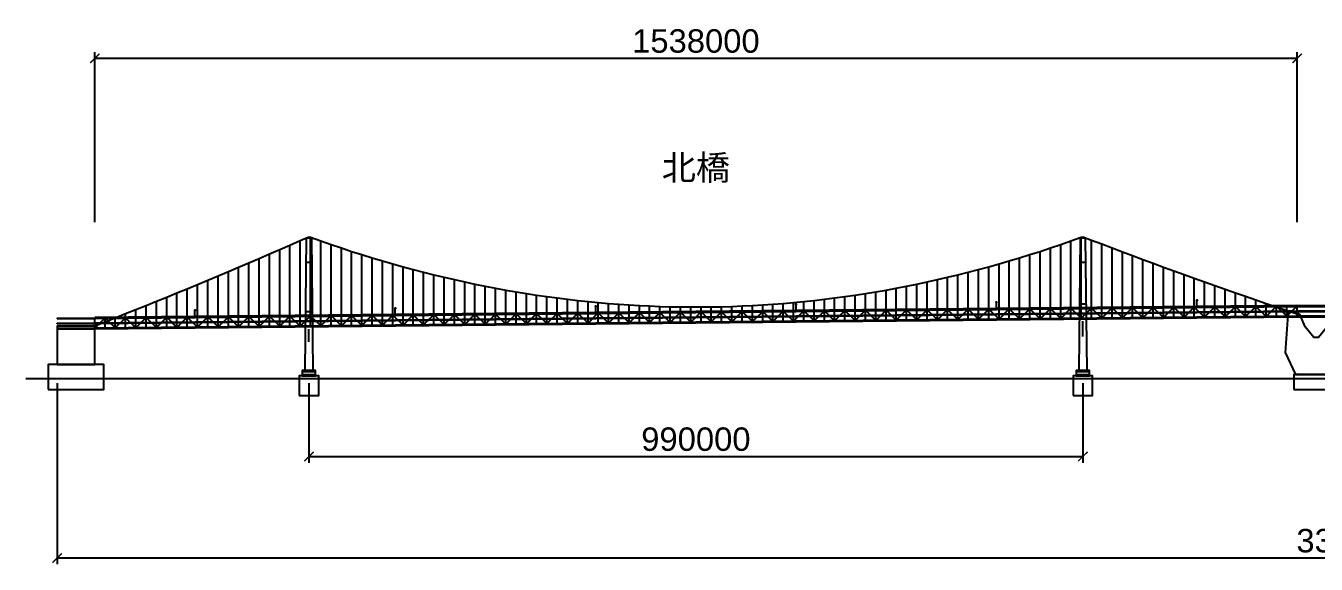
# Model space of a CAD drawing. Header units: millimetres. Extents: x -1650700 to 4843600, y -1001327 to 451686.
# Drawn here: x -1650700 to 0, y -238000 to 451686 of the extents above; entities that cross this region are included whole.
import ezdxf
from ezdxf.enums import TextEntityAlignment as Align

# ---------------------------------------------------------------- set-up
doc = ezdxf.new("R2010")
doc.units = ezdxf.units.MM
for name, color, linetype, lineweight in [('D-BGD-SEAS', 7, 'Continuous', 25), ('D-STR-BASE', 7, 'Continuous', 25), ('D-STR-CABL', 7, 'Continuous', 25), ('D-STR-DIM', 7, 'Continuous', 13), ('D-STR-HANG', 7, 'Continuous', 25), ('D-STR-RAIL', 7, 'Continuous', 25), ('D-STR-ROAD', 7, 'Continuous', 25), ('D-STR-TOWR', 7, 'Continuous', 25), ('D-STR-TRUS', 7, 'Continuous', 25), ('D-STR-TXT', 7, 'Continuous', 13)]:
    doc.layers.add(name, color=color, linetype=linetype, lineweight=lineweight)
doc.styles.add('OpenSansCondensed-Light', font='OpenSansCondensed-Light.ttf')
doc.styles.add('SETO_UNICODE', font='Arial Unicode.ttf')
doc.dimstyles.new('EZDXF', dxfattribs={"dimtxt": 0.25, "dimasz": 0.175, "dimexe": 0.375, "dimexo": 0.125, "dimgap": 0.1, "dimtad": 1, "dimlfac": 100, "dimzin": 12, "dimdsep": 46, "dimtxsty": 'OpenSansCondensed-Light', "dimblk": 'ARCHTICK', "dimcen": 2.5, "dimazin": 3, "dimtfac": 0.5, "dimtmove": 2, "dimatfit": 3})

# ---------------------------------------------------------------- blocks, each defined once
blk = doc.blocks.new('_ARCHTICK')
at = {"color": 0, "linetype": 'BYBLOCK', "const_width": 0.15}
blk.add_lwpolyline([(-0.5, -0.5), (0.5, 0.5)], dxfattribs=at)

msp = doc.modelspace()

# ---------------------------------------------------------------- linework, layer by layer
at = {"layer": 'D-BGD-SEAS', "color": 7}
msp.add_lwpolyline([(-1650700, 0), (1763100, 0)], dxfattribs=at)
at = {"layer": 'D-STR-BASE', "color": 7}
for points in [[(-26500, 5000), (26500, 5000), (39500, 33000), (36500, 75190), (35750, 86000), (29500, 86000), (20500, 81500), (14000, 66000), (3000, 52500), (-3000, 52500), (-14000, 66000), (-20500, 81500), (-29500, 86000), (-35750, 86000), (-36500, 75190), (-39500, 33000)], [(-1610640, 18000), (-1562360, 18000), (-1562360, 67000), (-1610640, 67000)], [(-1622000, -14000), (-1551000, -14000), (-1551000, 18000), (-1622000, 18000)], [(-1301000, -22000), (-1276000, -22000), (-1276000, 3500), (-1301000, 3500)], [(-1297080, 8700), (-1279920, 8700), (-1279920, 8790), (-1297080, 8790)], [(-1297080, 4500), (-1279920, 4500), (-1279920, 4590), (-1297080, 4590)], [(-1297000, 3500), (-1280000, 3500), (-1280000, 10050), (-1297000, 10050)], [(-311000, -22000), (-286000, -22000), (-286000, 3500), (-311000, 3500)], [(-307080, 8700), (-289920, 8700), (-289920, 8790), (-307080, 8790)], [(-307080, 4500), (-289920, 4500), (-289920, 4590), (-307080, 4590)], [(-307000, 3500), (-290000, 3500), (-290000, 10050), (-307000, 10050)], [(-28500, -14000), (28500, -14000), (28500, 5000), (-28500, 5000)]]:
    msp.add_lwpolyline(points, close=True, dxfattribs=at)
at = {"layer": 'D-STR-CABL', "color": 7}
for points in [[(-1339029.9, 159400.7), (-1325884.6, 165104)], [(-1325884.6, 165104), (-1312739.3, 170839.5)], [(-1312739.3, 170839.5), (-1299594, 176607.2)], [(-1299594, 176607.2), (-1288500, 181500)], [(-1288500, 181500), (-1286448.7, 180755.6)], [(-1286448.7, 180755.6), (-1273303.4, 176058.8)], [(-1273303.4, 176058.8), (-1260158.1, 171488.9)], [(-1260158.1, 171488.9), (-1247012.8, 167046)], [(-1247012.8, 167046), (-1233867.5, 162730)], [(-353132.5, 162730), (-339987.2, 167046)], [(-339987.2, 167046), (-326841.9, 171488.9)], [(-326841.9, 171488.9), (-313696.6, 176058.8)], [(-313696.6, 176058.8), (-300551.3, 180755.6)], [(-300551.3, 180755.6), (-298500, 181500)], [(-298500, 181500), (-287406, 177230)], [(-287406, 177230), (-274260.7, 172200.1)], [(-274260.7, 172200.1), (-261115.4, 167202.4)], [(-261115.4, 167202.4), (-247970.1, 162237)], [(-1365320.5, 148090.8), (-1352175.2, 153729.6)], [(-1352175.2, 153729.6), (-1339029.9, 159400.7)], [(-1233867.5, 162730), (-1220722.2, 158540.9)], [(-1220722.2, 158540.9), (-1207576.9, 154478.8)], [(-1207576.9, 154478.8), (-1194431.6, 150543.6)], [(-1194431.6, 150543.6), (-1181286.3, 146735.3)], [(-405713.7, 146735.3), (-392568.4, 150543.6)], [(-392568.4, 150543.6), (-379423.1, 154478.8)], [(-379423.1, 154478.8), (-366277.8, 158540.9)], [(-366277.8, 158540.9), (-353132.5, 162730)], [(-247970.1, 162237), (-234824.8, 157303.8)], [(-234824.8, 157303.8), (-221679.5, 152402.8)], [(-221679.5, 152402.8), (-208534.2, 147534.1)], [(-1404756.4, 131367.6), (-1391611.1, 136909.8)], [(-1391611.1, 136909.8), (-1378465.8, 142484.2)], [(-1378465.8, 142484.2), (-1365320.5, 148090.8)], [(-1181286.3, 146735.3), (-1168141, 143054)], [(-1168141, 143054), (-1154995.7, 139499.7)], [(-1154995.7, 139499.7), (-1141850.4, 136072.3)], [(-1141850.4, 136072.3), (-1128705.1, 132771.8)], [(-1128705.1, 132771.8), (-1115559.8, 129598.3)], [(-471440.2, 129598.3), (-458294.9, 132771.8)], [(-458294.9, 132771.8), (-445149.6, 136072.3)], [(-445149.6, 136072.3), (-432004.3, 139499.7)], [(-432004.3, 139499.7), (-418859, 143054)], [(-418859, 143054), (-405713.7, 146735.3)], [(-208534.2, 147534.1), (-195388.9, 142697.6)], [(-195388.9, 142697.6), (-182243.6, 137893.3)], [(-182243.6, 137893.3), (-169098.3, 133121.2)], [(-169098.3, 133121.2), (-155953, 128381.3)], [(-1444192.3, 114934.5), (-1431047, 120380)], [(-1431047, 120380), (-1417901.7, 125857.7)], [(-1417901.7, 125857.7), (-1404756.4, 131367.6)], [(-1115559.8, 129598.3), (-1102414.5, 126551.7)], [(-1102414.5, 126551.7), (-1089269.2, 123632)], [(-1089269.2, 123632), (-1076123.9, 120839.3)], [(-1076123.9, 120839.3), (-1062978.6, 118173.5)], [(-1062978.6, 118173.5), (-1049833.3, 115634.7)], [(-1049833.3, 115634.7), (-1036688, 113222.8)], [(-550312, 113222.8), (-537166.7, 115634.7)], [(-537166.7, 115634.7), (-524021.4, 118173.5)], [(-524021.4, 118173.5), (-510876.1, 120839.3)], [(-510876.1, 120839.3), (-497730.8, 123632)], [(-497730.8, 123632), (-484585.5, 126551.7)], [(-484585.5, 126551.7), (-471440.2, 129598.3)], [(-155953, 128381.3), (-142807.7, 123673.7)], [(-142807.7, 123673.7), (-129662.4, 118998.3)], [(-129662.4, 118998.3), (-116517.1, 114355.1)], [(-1483628.2, 98791.3), (-1470482.9, 104140.1)], [(-1470482.9, 104140.1), (-1457337.6, 109521.2)], [(-1457337.6, 109521.2), (-1444192.3, 114934.5)], [(-1036688, 113222.8), (-1023542.7, 110937.9)], [(-1023542.7, 110937.9), (-1010397.4, 108779.9)], [(-1010397.4, 108779.9), (-997252.1, 106748.8)], [(-997252.1, 106748.8), (-984106.8, 104844.7)], [(-984106.8, 104844.7), (-970961.5, 103067.5)], [(-970961.5, 103067.5), (-957816.2, 101417.3)], [(-957816.2, 101417.3), (-944670.9, 99894)], [(-944670.9, 99894), (-931525.6, 98497.6)], [(-655474.4, 98497.6), (-642329.1, 99894)], [(-642329.1, 99894), (-629183.8, 101417.3)], [(-629183.8, 101417.3), (-616038.5, 103067.5)], [(-616038.5, 103067.5), (-602893.2, 104844.7)], [(-602893.2, 104844.7), (-589747.9, 106748.8)], [(-589747.9, 106748.8), (-576602.6, 108779.9)], [(-576602.6, 108779.9), (-563457.3, 110937.9)], [(-563457.3, 110937.9), (-550312, 113222.8)], [(-116517.1, 114355.1), (-103371.8, 109744.1)], [(-103371.8, 109744.1), (-90226.5, 105165.4)], [(-90226.5, 105165.4), (-77081.2, 100618.9)], [(-77081.2, 100618.9), (-63935.9, 96104.6)], [(-1536209.4, 77718.2), (-1523064.1, 82938.1)], [(-1523064.1, 82938.1), (-1509918.8, 88190.3)], [(-1509918.8, 88190.3), (-1496773.5, 93474.7)], [(-1496773.5, 93474.7), (-1483628.2, 98791.3)], [(-931525.6, 98497.6), (-918380.3, 97228.2)], [(-918380.3, 97228.2), (-905235, 96085.8)], [(-905235, 96085.8), (-892089.7, 95070.2)], [(-892089.7, 95070.2), (-878944.4, 94181.6)], [(-878944.4, 94181.6), (-865799.1, 93420)], [(-865799.1, 93420), (-852653.8, 92785.3)], [(-852653.8, 92785.3), (-839508.5, 92277.5)], [(-839508.5, 92277.5), (-826363.2, 91896.7)], [(-826363.2, 91896.7), (-813217.9, 91642.8)], [(-813217.9, 91642.8), (-800072.6, 91515.9)], [(-800072.6, 91515.9), (-786927.4, 91515.9)], [(-786927.4, 91515.9), (-773782.1, 91642.8)], [(-773782.1, 91642.8), (-760636.8, 91896.7)], [(-760636.8, 91896.7), (-747491.5, 92277.5)], [(-747491.5, 92277.5), (-734346.2, 92785.3)], [(-734346.2, 92785.3), (-721200.9, 93420)], [(-721200.9, 93420), (-708055.6, 94181.6)], [(-708055.6, 94181.6), (-694910.3, 95070.2)], [(-694910.3, 95070.2), (-681765, 96085.8)], [(-681765, 96085.8), (-668619.7, 97228.2)], [(-668619.7, 97228.2), (-655474.4, 98497.6)], [(-63935.9, 96104.6), (-50790.6, 91622.5)], [(-50790.6, 91622.5), (-37645.3, 87172.6)], [(-37645.3, 87172.6), (-24500, 82755)], [(-1562500, 67375), (-1549354.7, 72530.5)], [(-1549354.7, 72530.5), (-1536209.4, 77718.2)]]:
    msp.add_lwpolyline(points, dxfattribs=at)
at = {"layer": 'D-STR-HANG', "color": 7}
for points in [[(-1325884.6, 79741.2), (-1325884.6, 165104)], [(-1312739.3, 79872.6), (-1312739.3, 170839.5)], [(-1299594, 80004.1), (-1299594, 176607.2)], [(-1286448.7, 80135.5), (-1286448.7, 180755.6)], [(-1273303.4, 80267), (-1273303.4, 176058.8)], [(-1260158.1, 80398.4), (-1260158.1, 171488.9)], [(-1247012.8, 80529.9), (-1247012.8, 167046)], [(-339987.2, 89600.1), (-339987.2, 167046)], [(-326841.9, 89731.6), (-326841.9, 171488.9)], [(-313696.6, 89863), (-313696.6, 176058.8)], [(-300551.3, 89994.5), (-300551.3, 180755.6)], [(-287406, 90125.9), (-287406, 177230)], [(-274260.7, 90257.4), (-274260.7, 172200.1)], [(-261115.4, 90388.8), (-261115.4, 167202.4)], [(-1352175.2, 79478.2), (-1352175.2, 153729.6)], [(-1339029.9, 79609.7), (-1339029.9, 159400.7)], [(-1233867.5, 80661.3), (-1233867.5, 162730)], [(-1220722.2, 80792.8), (-1220722.2, 158540.9)], [(-1207576.9, 80924.2), (-1207576.9, 154478.8)], [(-1194431.6, 81055.7), (-1194431.6, 150543.6)], [(-392568.4, 89074.3), (-392568.4, 150543.6)], [(-379423.1, 89205.8), (-379423.1, 154478.8)], [(-366277.8, 89337.2), (-366277.8, 158540.9)], [(-353132.5, 89468.7), (-353132.5, 162730)], [(-247970.1, 90520.3), (-247970.1, 162237)], [(-234824.8, 90651.8), (-234824.8, 157303.8)], [(-221679.5, 90783.2), (-221679.5, 152402.8)], [(-1391611.1, 79083.9), (-1391611.1, 136909.8)], [(-1378465.8, 79215.3), (-1378465.8, 142484.2)], [(-1365320.5, 79346.8), (-1365320.5, 148090.8)], [(-1181286.3, 81187.1), (-1181286.3, 146735.3)], [(-1168141, 81318.6), (-1168141, 143054)], [(-1154995.7, 81450), (-1154995.7, 139499.7)], [(-1141850.4, 81581.5), (-1141850.4, 136072.3)], [(-1128705.1, 81712.9), (-1128705.1, 132771.8)], [(-458294.9, 88417.1), (-458294.9, 132771.8)], [(-445149.6, 88548.5), (-445149.6, 136072.3)], [(-432004.3, 88680), (-432004.3, 139499.7)], [(-418859, 88811.4), (-418859, 143054)], [(-405713.7, 88942.9), (-405713.7, 146735.3)], [(-208534.2, 90914.7), (-208534.2, 147534.1)], [(-195388.9, 91046.1), (-195388.9, 142697.6)], [(-182243.6, 91177.6), (-182243.6, 137893.3)], [(-169098.3, 91309), (-169098.3, 133121.2)], [(-1431047, 78689.5), (-1431047, 120380)], [(-1417901.7, 78821), (-1417901.7, 125857.7)], [(-1404756.4, 78952.4), (-1404756.4, 131367.6)], [(-1115559.8, 81844.4), (-1115559.8, 129598.3)], [(-1102414.5, 81975.9), (-1102414.5, 126551.7)], [(-1089269.2, 82107.3), (-1089269.2, 123632)], [(-1076123.9, 82238.8), (-1076123.9, 120839.3)], [(-1062978.6, 82370.2), (-1062978.6, 118173.5)], [(-1049833.3, 82501.7), (-1049833.3, 115634.7)], [(-537166.7, 87628.3), (-537166.7, 115634.7)], [(-524021.4, 87759.8), (-524021.4, 118173.5)], [(-510876.1, 87891.2), (-510876.1, 120839.3)], [(-497730.8, 88022.7), (-497730.8, 123632)], [(-484585.5, 88154.1), (-484585.5, 126551.7)], [(-471440.2, 88285.6), (-471440.2, 129598.3)], [(-155953, 91440.5), (-155953, 128381.3)], [(-142807.7, 91571.9), (-142807.7, 123673.7)], [(-129662.4, 91703.4), (-129662.4, 118998.3)], [(-1470482.9, 78295.2), (-1470482.9, 104140.1)], [(-1457337.6, 78426.6), (-1457337.6, 109521.2)], [(-1444192.3, 78558.1), (-1444192.3, 114934.5)], [(-1036688, 82633.1), (-1036688, 113222.8)], [(-1023542.7, 82764.6), (-1023542.7, 110937.9)], [(-1010397.4, 82896), (-1010397.4, 108779.9)], [(-997252.1, 83027.5), (-997252.1, 106748.8)], [(-984106.8, 83158.9), (-984106.8, 104844.7)], [(-970961.5, 83290.4), (-970961.5, 103067.5)], [(-957816.2, 83421.8), (-957816.2, 101417.3)], [(-944670.9, 83553.3), (-944670.9, 99894)], [(-642329.1, 86576.7), (-642329.1, 99894)], [(-629183.8, 86708.2), (-629183.8, 101417.3)], [(-616038.5, 86839.6), (-616038.5, 103067.5)], [(-602893.2, 86971.1), (-602893.2, 104844.7)], [(-589747.9, 87102.5), (-589747.9, 106748.8)], [(-576602.6, 87234), (-576602.6, 108779.9)], [(-563457.3, 87365.4), (-563457.3, 110937.9)], [(-550312, 87496.9), (-550312, 113222.8)], [(-116517.1, 91834.8), (-116517.1, 114355.1)], [(-103371.8, 91966.3), (-103371.8, 109744.1)], [(-90226.5, 92097.7), (-90226.5, 105165.4)], [(-77081.2, 92229.2), (-77081.2, 100618.9)], [(-1523064.1, 77769.4), (-1523064.1, 82938.1)], [(-1509918.8, 77900.8), (-1509918.8, 88190.3)], [(-1496773.5, 78032.3), (-1496773.5, 93474.7)], [(-1483628.2, 78163.7), (-1483628.2, 98791.3)], [(-931525.6, 83684.7), (-931525.6, 98497.6)], [(-918380.3, 83816.2), (-918380.3, 97228.2)], [(-905235, 83947.6), (-905235, 96085.8)], [(-892089.7, 84079.1), (-892089.7, 95070.2)], [(-878944.4, 84210.6), (-878944.4, 94181.6)], [(-865799.1, 84342), (-865799.1, 93420)], [(-852653.8, 84473.5), (-852653.8, 92785.3)], [(-839508.5, 84604.9), (-839508.5, 92277.5)], [(-826363.2, 84736.4), (-826363.2, 91896.7)], [(-813217.9, 84867.8), (-813217.9, 91642.8)], [(-800072.6, 84999.3), (-800072.6, 91515.9)], [(-786927.4, 85130.7), (-786927.4, 91515.9)], [(-773782.1, 85262.2), (-773782.1, 91642.8)], [(-760636.8, 85393.6), (-760636.8, 91896.7)], [(-747491.5, 85525.1), (-747491.5, 92277.5)], [(-734346.2, 85656.5), (-734346.2, 92785.3)], [(-721200.9, 85788), (-721200.9, 93420)], [(-708055.6, 85919.4), (-708055.6, 94181.6)], [(-694910.3, 86050.9), (-694910.3, 95070.2)], [(-681765, 86182.4), (-681765, 96085.8)], [(-668619.7, 86313.8), (-668619.7, 97228.2)], [(-655474.4, 86445.3), (-655474.4, 98497.6)], [(-63935.9, 92360.6), (-63935.9, 96104.6)]]:
    msp.add_lwpolyline(points, dxfattribs=at)
at = {"layer": 'D-STR-RAIL', "color": 7}
for points in [[(-1562500, 71195), (-24500, 86575)], [(-1562500, 71195), (-24500, 86575)], [(-1562500, 70195), (-24500, 85575)], [(-1562500, 70195), (-24500, 85575)], [(-420057.1, 81619.4), (-420057.1, 82619.4)], [(-420057.1, 81619.4), (-420057.1, 82619.4)], [(-300992.9, 82810.1), (-300992.9, 83810.1)], [(-300992.9, 82810.1), (-300992.9, 83810.1)], [(-181928.6, 84000.7), (-181928.6, 85000.7)], [(-181928.6, 84000.7), (-181928.6, 85000.7)], [(-62864.3, 85191.4), (-62864.3, 86191.4)], [(-62864.3, 85191.4), (-62864.3, 86191.4)], [(-24500, 86575), (24500, 86575)], [(-24500, 86575), (24500, 86575)], [(-24500, 85575), (24500, 85575)], [(-24500, 85575), (24500, 85575)], [(-1610700, 70713), (-1562500, 71195)], [(-1610700, 70713), (-1562500, 71195)], [(-1610700, 69713), (-1610700, 70713)], [(-1610700, 69713), (-1610700, 70713)], [(-1610700, 69713), (-1562500, 70195)], [(-1610700, 69713), (-1562500, 70195)], [(-1491635.7, 70903.6), (-1491635.7, 71903.6)], [(-1491635.7, 70903.6), (-1491635.7, 71903.6)], [(-1372571.4, 72094.3), (-1372571.4, 73094.3)], [(-1372571.4, 72094.3), (-1372571.4, 73094.3)], [(-1253507.1, 73284.9), (-1253507.1, 74284.9)], [(-1253507.1, 73284.9), (-1253507.1, 74284.9)], [(-1134442.9, 74475.6), (-1134442.9, 75475.6)], [(-1134442.9, 74475.6), (-1134442.9, 75475.6)], [(-1015378.6, 75666.2), (-1015378.6, 76666.2)], [(-1015378.6, 75666.2), (-1015378.6, 76666.2)], [(-896314.3, 76856.9), (-896314.3, 77856.9)], [(-896314.3, 76856.9), (-896314.3, 77856.9)], [(-777250, 78047.5), (-777250, 79047.5)], [(-777250, 78047.5), (-777250, 79047.5)], [(-658185.7, 79238.1), (-658185.7, 80238.1)], [(-658185.7, 79238.1), (-658185.7, 80238.1)], [(-539121.4, 80428.8), (-539121.4, 81428.8)], [(-539121.4, 80428.8), (-539121.4, 81428.8)]]:
    msp.add_lwpolyline(points, dxfattribs=at)
for points in [[(-1562500, 63675), (-24500, 79055), (-24500, 79755), (-1562500, 64375)], [(-24500, 79055), (24500, 79055), (24500, 79755), (-24500, 79755)], [(-1610700, 63193), (-1562500, 63675), (-1562500, 64375), (-1610700, 63893)]]:
    msp.add_lwpolyline(points, close=True, dxfattribs=at)
at = {"layer": 'D-STR-ROAD', "color": 7}
for points in [[(-153316.7, 99973.3), (-152016.7, 99973.3), (-152016.7, 100273.3), (-153316.7, 100273.3)], [(-153316.7, 99973.3), (-152016.7, 99973.3), (-152016.7, 100273.3), (-153316.7, 100273.3)], [(-1562500, 76675), (-24500, 92055), (-24500, 92755), (-1562500, 77375)], [(-1434983.3, 87156.7), (-1433683.3, 87156.7), (-1433683.3, 87456.7), (-1434983.3, 87456.7)], [(-1434983.3, 87156.7), (-1433683.3, 87156.7), (-1433683.3, 87456.7), (-1434983.3, 87456.7)], [(-1178650, 89720), (-1177350, 89720), (-1177350, 90020), (-1178650, 90020)], [(-1178650, 89720), (-1177350, 89720), (-1177350, 90020), (-1178650, 90020)], [(-922316.7, 92283.3), (-921016.7, 92283.3), (-921016.7, 92583.3), (-922316.7, 92583.3)], [(-922316.7, 92283.3), (-921016.7, 92283.3), (-921016.7, 92583.3), (-922316.7, 92583.3)], [(-665983.3, 94846.7), (-664683.3, 94846.7), (-664683.3, 95146.7), (-665983.3, 95146.7)], [(-665983.3, 94846.7), (-664683.3, 94846.7), (-664683.3, 95146.7), (-665983.3, 95146.7)], [(-409650, 97410), (-408350, 97410), (-408350, 97710), (-409650, 97710)], [(-409650, 97410), (-408350, 97410), (-408350, 97710), (-409650, 97710)], [(-24500, 92055), (24500, 92055), (24500, 92755), (-24500, 92755)], [(-1610700, 76193), (-1562500, 76675), (-1562500, 77375), (-1610700, 76893)]]:
    msp.add_lwpolyline(points, close=True, dxfattribs=at)
for points in [[(-152666.7, 99673.3), (-152666.7, 100173.3)], [(-152666.7, 91473.3), (-152666.7, 99973.3)], [(-1562500, 78275), (-24500, 93655)], [(-1562500, 77975), (-24500, 93355)], [(-1434333.3, 86856.7), (-1434333.3, 87356.7)], [(-1434333.3, 78656.7), (-1434333.3, 87156.7)], [(-1178000, 89420), (-1178000, 89920)], [(-1178000, 81220), (-1178000, 89720)], [(-921666.7, 91983.3), (-921666.7, 92483.3)], [(-921666.7, 83783.3), (-921666.7, 92283.3)], [(-665333.3, 94546.7), (-665333.3, 95046.7)], [(-665333.3, 86346.7), (-665333.3, 94846.7)], [(-409000, 97110), (-409000, 97610)], [(-409000, 88910), (-409000, 97410)]]:
    msp.add_lwpolyline(points, dxfattribs=at)
at = {"layer": 'D-STR-TOWR', "color": 7}
for points in [[(-1293850, 10230), (-1283150, 10230), (-1284950, 179500), (-1292050, 179500)], [(-303850, 10230), (-293150, 10230), (-294950, 179500), (-302050, 179500)]]:
    msp.add_lwpolyline(points, close=True, dxfattribs=at)
for points in [[(-1292100, 149100), (-1284900, 149100)], [(-1292100, 149100), (-1284900, 149100)], [(-1292100, 149100), (-1292100, 149100)], [(-1292100, 148000), (-1292100, 149100)], [(-1292100, 148000), (-1292100, 149100)], [(-1284900, 149100), (-1284900, 149100)], [(-1284900, 148000), (-1284900, 149100)], [(-1284900, 148000), (-1284900, 149100)], [(-302100, 149100), (-294900, 149100)], [(-302100, 149100), (-294900, 149100)], [(-302100, 149100), (-302100, 149100)], [(-302100, 148000), (-302100, 149100)], [(-302100, 148000), (-302100, 149100)], [(-294900, 149100), (-294900, 149100)], [(-294900, 148000), (-294900, 149100)], [(-294900, 148000), (-294900, 149100)], [(-1292100, 85715), (-1284900, 85715)], [(-1292100, 85715), (-1284900, 85715)], [(-1292100, 85715), (-1292100, 85715)], [(-1292100, 84615), (-1292100, 85715)], [(-1292100, 84615), (-1292100, 85715)], [(-1284900, 85715), (-1284900, 85715)], [(-1284900, 84615), (-1284900, 85715)], [(-1284900, 84615), (-1284900, 85715)], [(-302100, 95615), (-294900, 95615)], [(-302100, 95615), (-294900, 95615)], [(-302100, 95615), (-302100, 95615)], [(-302100, 94515), (-302100, 95615)], [(-302100, 94515), (-302100, 95615)], [(-294900, 95615), (-294900, 95615)], [(-294900, 94515), (-294900, 95615)], [(-294900, 94515), (-294900, 95615)], [(-298500, 53510), (-298500, 73115)], [(-1288500, 46910), (-1288500, 63215)]]:
    msp.add_lwpolyline(points, dxfattribs=at)
at = {"layer": 'D-STR-TRUS', "color": 7}
for points in [[(-1562500, 77375), (-24500, 92755)], [(-1036688, 69633.1), (-1023542.7, 82764.6)], [(-1036688, 69633.1), (-1036688, 82633.1)], [(-1036688, 82633.1), (-1036688, 82633.1)], [(-1023542.7, 69764.6), (-1023542.7, 82764.6)], [(-1023542.7, 82764.6), (-1010397.4, 69896)], [(-1023542.7, 82764.6), (-1023542.7, 82764.6)], [(-1010397.4, 69896), (-997252.1, 83027.5)], [(-1010397.4, 69896), (-1010397.4, 82896)], [(-1010397.4, 82896), (-1010397.4, 82896)], [(-997252.1, 70027.5), (-997252.1, 83027.5)], [(-997252.1, 83027.5), (-984106.8, 70158.9)], [(-997252.1, 83027.5), (-997252.1, 83027.5)], [(-984106.8, 70158.9), (-970961.5, 83290.4)], [(-984106.8, 70158.9), (-984106.8, 83158.9)], [(-984106.8, 83158.9), (-984106.8, 83158.9)], [(-970961.5, 70290.4), (-970961.5, 83290.4)], [(-970961.5, 83290.4), (-957816.2, 70421.8)], [(-970961.5, 83290.4), (-970961.5, 83290.4)], [(-957816.2, 70421.8), (-944670.9, 83553.3)], [(-957816.2, 70421.8), (-957816.2, 83421.8)], [(-957816.2, 83421.8), (-957816.2, 83421.8)], [(-944670.9, 70553.3), (-944670.9, 83553.3)], [(-944670.9, 83553.3), (-931525.6, 70684.7)], [(-944670.9, 83553.3), (-944670.9, 83553.3)], [(-931525.6, 70684.7), (-918380.3, 83816.2)], [(-931525.6, 70684.7), (-931525.6, 83684.7)], [(-931525.6, 83684.7), (-931525.6, 83684.7)], [(-918380.3, 70816.2), (-918380.3, 83816.2)], [(-918380.3, 83816.2), (-905235, 70947.6)], [(-918380.3, 83816.2), (-918380.3, 83816.2)], [(-905235, 70947.6), (-892089.7, 84079.1)], [(-905235, 70947.6), (-905235, 83947.6)], [(-905235, 83947.6), (-905235, 83947.6)], [(-892089.7, 71079.1), (-892089.7, 84079.1)], [(-892089.7, 84079.1), (-878944.4, 71210.6)], [(-892089.7, 84079.1), (-892089.7, 84079.1)], [(-878944.4, 71210.6), (-865799.1, 84342)], [(-878944.4, 71210.6), (-878944.4, 84210.6)], [(-878944.4, 84210.6), (-878944.4, 84210.6)], [(-865799.1, 71342), (-865799.1, 84342)], [(-865799.1, 84342), (-852653.8, 71473.5)], [(-865799.1, 84342), (-865799.1, 84342)], [(-852653.8, 71473.5), (-839508.5, 84604.9)], [(-852653.8, 71473.5), (-852653.8, 84473.5)], [(-852653.8, 84473.5), (-852653.8, 84473.5)], [(-839508.5, 71604.9), (-839508.5, 84604.9)], [(-839508.5, 84604.9), (-826363.2, 71736.4)], [(-839508.5, 84604.9), (-839508.5, 84604.9)], [(-826363.2, 71736.4), (-813217.9, 84867.8)], [(-826363.2, 71736.4), (-826363.2, 84736.4)], [(-826363.2, 84736.4), (-826363.2, 84736.4)], [(-813217.9, 71867.8), (-813217.9, 84867.8)], [(-813217.9, 84867.8), (-800072.6, 71999.3)], [(-813217.9, 84867.8), (-813217.9, 84867.8)], [(-800072.6, 71999.3), (-786927.4, 85130.7)], [(-800072.6, 71999.3), (-800072.6, 84999.3)], [(-800072.6, 84999.3), (-800072.6, 84999.3)], [(-786927.4, 72130.7), (-786927.4, 85130.7)], [(-786927.4, 85130.7), (-773782.1, 72262.2)], [(-786927.4, 85130.7), (-786927.4, 85130.7)], [(-773782.1, 72262.2), (-760636.8, 85393.6)], [(-773782.1, 72262.2), (-773782.1, 85262.2)], [(-773782.1, 85262.2), (-773782.1, 85262.2)], [(-760636.8, 72393.6), (-760636.8, 85393.6)], [(-760636.8, 85393.6), (-747491.5, 72525.1)], [(-760636.8, 85393.6), (-760636.8, 85393.6)], [(-747491.5, 72525.1), (-734346.2, 85656.5)], [(-747491.5, 72525.1), (-747491.5, 85525.1)], [(-747491.5, 85525.1), (-747491.5, 85525.1)], [(-734346.2, 72656.5), (-734346.2, 85656.5)], [(-734346.2, 85656.5), (-721200.9, 72788)], [(-734346.2, 85656.5), (-734346.2, 85656.5)], [(-721200.9, 72788), (-708055.6, 85919.4)], [(-721200.9, 72788), (-721200.9, 85788)], [(-721200.9, 85788), (-721200.9, 85788)], [(-708055.6, 72919.4), (-708055.6, 85919.4)], [(-708055.6, 85919.4), (-694910.3, 73050.9)], [(-708055.6, 85919.4), (-708055.6, 85919.4)], [(-694910.3, 73050.9), (-681765, 86182.4)], [(-694910.3, 73050.9), (-694910.3, 86050.9)], [(-694910.3, 86050.9), (-694910.3, 86050.9)], [(-681765, 73182.4), (-681765, 86182.4)], [(-681765, 86182.4), (-668619.7, 73313.8)], [(-681765, 86182.4), (-681765, 86182.4)], [(-668619.7, 73313.8), (-655474.4, 86445.3)], [(-668619.7, 73313.8), (-668619.7, 86313.8)], [(-668619.7, 86313.8), (-668619.7, 86313.8)], [(-655474.4, 73445.3), (-655474.4, 86445.3)], [(-655474.4, 86445.3), (-642329.1, 73576.7)], [(-655474.4, 86445.3), (-655474.4, 86445.3)], [(-642329.1, 73576.7), (-629183.8, 86708.2)], [(-642329.1, 73576.7), (-642329.1, 86576.7)], [(-642329.1, 86576.7), (-642329.1, 86576.7)], [(-629183.8, 73708.2), (-629183.8, 86708.2)], [(-629183.8, 86708.2), (-616038.5, 73839.6)], [(-629183.8, 86708.2), (-629183.8, 86708.2)], [(-616038.5, 73839.6), (-602893.2, 86971.1)], [(-616038.5, 73839.6), (-616038.5, 86839.6)], [(-616038.5, 86839.6), (-616038.5, 86839.6)], [(-602893.2, 73971.1), (-602893.2, 86971.1)], [(-602893.2, 86971.1), (-589747.9, 74102.5)], [(-602893.2, 86971.1), (-602893.2, 86971.1)], [(-589747.9, 74102.5), (-576602.6, 87234)], [(-589747.9, 74102.5), (-589747.9, 87102.5)], [(-589747.9, 87102.5), (-589747.9, 87102.5)], [(-576602.6, 74234), (-576602.6, 87234)], [(-576602.6, 87234), (-563457.3, 74365.4)], [(-576602.6, 87234), (-576602.6, 87234)], [(-563457.3, 74365.4), (-550312, 87496.9)], [(-563457.3, 74365.4), (-563457.3, 87365.4)], [(-563457.3, 87365.4), (-563457.3, 87365.4)], [(-550312, 74496.9), (-550312, 87496.9)], [(-550312, 87496.9), (-537166.7, 74628.3)], [(-550312, 87496.9), (-550312, 87496.9)], [(-537166.7, 74628.3), (-524021.4, 87759.8)], [(-537166.7, 74628.3), (-537166.7, 87628.3)], [(-537166.7, 87628.3), (-537166.7, 87628.3)], [(-524021.4, 74759.8), (-524021.4, 87759.8)], [(-524021.4, 87759.8), (-510876.1, 74891.2)], [(-524021.4, 87759.8), (-524021.4, 87759.8)], [(-510876.1, 74891.2), (-497730.8, 88022.7)], [(-510876.1, 74891.2), (-510876.1, 87891.2)], [(-510876.1, 87891.2), (-510876.1, 87891.2)], [(-497730.8, 75022.7), (-497730.8, 88022.7)], [(-497730.8, 88022.7), (-484585.5, 75154.1)], [(-497730.8, 88022.7), (-497730.8, 88022.7)], [(-484585.5, 75154.1), (-471440.2, 88285.6)], [(-484585.5, 75154.1), (-484585.5, 88154.1)], [(-484585.5, 88154.1), (-484585.5, 88154.1)], [(-471440.2, 75285.6), (-471440.2, 88285.6)], [(-471440.2, 88285.6), (-458294.9, 75417.1)], [(-471440.2, 88285.6), (-471440.2, 88285.6)], [(-458294.9, 75417.1), (-445149.6, 88548.5)], [(-458294.9, 75417.1), (-458294.9, 88417.1)], [(-458294.9, 88417.1), (-458294.9, 88417.1)], [(-445149.6, 75548.5), (-445149.6, 88548.5)], [(-445149.6, 88548.5), (-432004.3, 75680)], [(-445149.6, 88548.5), (-445149.6, 88548.5)], [(-432004.3, 75680), (-418859, 88811.4)], [(-432004.3, 75680), (-432004.3, 88680)], [(-432004.3, 88680), (-432004.3, 88680)], [(-418859, 75811.4), (-418859, 88811.4)], [(-418859, 88811.4), (-405713.7, 75942.9)], [(-418859, 88811.4), (-418859, 88811.4)], [(-405713.7, 75942.9), (-392568.4, 89074.3)], [(-405713.7, 75942.9), (-405713.7, 88942.9)], [(-405713.7, 88942.9), (-405713.7, 88942.9)], [(-392568.4, 76074.3), (-392568.4, 89074.3)], [(-392568.4, 89074.3), (-379423.1, 76205.8)], [(-392568.4, 89074.3), (-392568.4, 89074.3)], [(-379423.1, 76205.8), (-366277.8, 89337.2)], [(-379423.1, 76205.8), (-379423.1, 89205.8)], [(-379423.1, 89205.8), (-379423.1, 89205.8)], [(-366277.8, 76337.2), (-366277.8, 89337.2)], [(-366277.8, 89337.2), (-353132.5, 76468.7)], [(-366277.8, 89337.2), (-366277.8, 89337.2)], [(-353132.5, 76468.7), (-339987.2, 89600.1)], [(-353132.5, 76468.7), (-353132.5, 89468.7)], [(-353132.5, 89468.7), (-353132.5, 89468.7)], [(-339987.2, 76600.1), (-339987.2, 89600.1)], [(-339987.2, 89600.1), (-326841.9, 76731.6)], [(-339987.2, 89600.1), (-339987.2, 89600.1)], [(-326841.9, 76731.6), (-313696.6, 89863)], [(-326841.9, 76731.6), (-326841.9, 89731.6)], [(-326841.9, 89731.6), (-326841.9, 89731.6)], [(-313696.6, 76863), (-313696.6, 89863)], [(-313696.6, 89863), (-300551.3, 76994.5)], [(-313696.6, 89863), (-313696.6, 89863)], [(-300551.3, 76994.5), (-287406, 90125.9)], [(-300551.3, 76994.5), (-300551.3, 89994.5)], [(-300551.3, 89994.5), (-300551.3, 89994.5)], [(-287406, 77125.9), (-287406, 90125.9)], [(-287406, 90125.9), (-274260.7, 77257.4)], [(-287406, 90125.9), (-287406, 90125.9)], [(-274260.7, 77257.4), (-261115.4, 90388.8)], [(-274260.7, 77257.4), (-274260.7, 90257.4)], [(-274260.7, 90257.4), (-274260.7, 90257.4)], [(-261115.4, 77388.8), (-261115.4, 90388.8)], [(-261115.4, 90388.8), (-247970.1, 77520.3)], [(-261115.4, 90388.8), (-261115.4, 90388.8)], [(-247970.1, 77520.3), (-234824.8, 90651.8)], [(-247970.1, 77520.3), (-247970.1, 90520.3)], [(-247970.1, 90520.3), (-247970.1, 90520.3)], [(-234824.8, 77651.8), (-234824.8, 90651.8)], [(-234824.8, 90651.8), (-221679.5, 77783.2)], [(-234824.8, 90651.8), (-234824.8, 90651.8)], [(-221679.5, 77783.2), (-208534.2, 90914.7)], [(-221679.5, 77783.2), (-221679.5, 90783.2)], [(-221679.5, 90783.2), (-221679.5, 90783.2)], [(-208534.2, 77914.7), (-208534.2, 90914.7)], [(-208534.2, 90914.7), (-195388.9, 78046.1)], [(-208534.2, 90914.7), (-208534.2, 90914.7)], [(-195388.9, 78046.1), (-182243.6, 91177.6)], [(-195388.9, 78046.1), (-195388.9, 91046.1)], [(-195388.9, 91046.1), (-195388.9, 91046.1)], [(-182243.6, 78177.6), (-182243.6, 91177.6)], [(-182243.6, 91177.6), (-169098.3, 78309)], [(-182243.6, 91177.6), (-182243.6, 91177.6)], [(-169098.3, 78309), (-155953, 91440.5)], [(-169098.3, 78309), (-169098.3, 91309)], [(-169098.3, 91309), (-169098.3, 91309)], [(-155953, 78440.5), (-155953, 91440.5)], [(-155953, 91440.5), (-142807.7, 78571.9)], [(-155953, 91440.5), (-155953, 91440.5)], [(-142807.7, 78571.9), (-129662.4, 91703.4)], [(-142807.7, 78571.9), (-142807.7, 91571.9)], [(-142807.7, 91571.9), (-142807.7, 91571.9)], [(-129662.4, 78703.4), (-129662.4, 91703.4)], [(-129662.4, 91703.4), (-116517.1, 78834.8)], [(-129662.4, 91703.4), (-129662.4, 91703.4)], [(-116517.1, 78834.8), (-103371.8, 91966.3)], [(-116517.1, 78834.8), (-116517.1, 91834.8)], [(-116517.1, 91834.8), (-116517.1, 91834.8)], [(-103371.8, 78966.3), (-103371.8, 91966.3)], [(-103371.8, 91966.3), (-90226.5, 79097.7)], [(-103371.8, 91966.3), (-103371.8, 91966.3)], [(-90226.5, 79097.7), (-77081.2, 92229.2)], [(-90226.5, 79097.7), (-90226.5, 92097.7)], [(-90226.5, 92097.7), (-90226.5, 92097.7)], [(-77081.2, 79229.2), (-77081.2, 92229.2)], [(-77081.2, 92229.2), (-63935.9, 79360.6)], [(-77081.2, 92229.2), (-77081.2, 92229.2)], [(-63935.9, 79360.6), (-50790.6, 92492.1)], [(-63935.9, 79360.6), (-63935.9, 92360.6)], [(-63935.9, 92360.6), (-63935.9, 92360.6)], [(-50790.6, 79492.1), (-50790.6, 92492.1)], [(-50790.6, 92492.1), (-37645.3, 79623.5)], [(-37645.3, 79623.5), (-24500, 92755)], [(-37645.3, 79623.5), (-37645.3, 92623.5)], [(-24500, 79755), (-24500, 92755)], [(-1562500, 64375), (-24500, 79755)], [(-1562500, 64375), (-1549354.7, 77506.5)], [(-1562500, 64375), (-1562500, 77375)], [(-1549354.7, 64506.5), (-1549354.7, 77506.5)], [(-1549354.7, 77506.5), (-1536209.4, 64637.9)], [(-1536209.4, 64637.9), (-1523064.1, 77769.4)], [(-1536209.4, 64637.9), (-1536209.4, 77637.9)], [(-1523064.1, 64769.4), (-1523064.1, 77769.4)], [(-1523064.1, 77769.4), (-1509918.8, 64900.8)], [(-1523064.1, 77769.4), (-1523064.1, 77769.4)], [(-1509918.8, 64900.8), (-1496773.5, 78032.3)], [(-1509918.8, 64900.8), (-1509918.8, 77900.8)], [(-1509918.8, 77900.8), (-1509918.8, 77900.8)], [(-1496773.5, 65032.3), (-1496773.5, 78032.3)], [(-1496773.5, 78032.3), (-1483628.2, 65163.7)], [(-1496773.5, 78032.3), (-1496773.5, 78032.3)], [(-1483628.2, 65163.7), (-1470482.9, 78295.2)], [(-1483628.2, 65163.7), (-1483628.2, 78163.7)], [(-1483628.2, 78163.7), (-1483628.2, 78163.7)], [(-1470482.9, 65295.2), (-1470482.9, 78295.2)], [(-1470482.9, 78295.2), (-1457337.6, 65426.6)], [(-1470482.9, 78295.2), (-1470482.9, 78295.2)], [(-1457337.6, 65426.6), (-1444192.3, 78558.1)], [(-1457337.6, 65426.6), (-1457337.6, 78426.6)], [(-1457337.6, 78426.6), (-1457337.6, 78426.6)], [(-1444192.3, 65558.1), (-1444192.3, 78558.1)], [(-1444192.3, 78558.1), (-1431047, 65689.5)], [(-1444192.3, 78558.1), (-1444192.3, 78558.1)], [(-1431047, 65689.5), (-1417901.7, 78821)], [(-1431047, 65689.5), (-1431047, 78689.5)], [(-1431047, 78689.5), (-1431047, 78689.5)], [(-1417901.7, 65821), (-1417901.7, 78821)], [(-1417901.7, 78821), (-1404756.4, 65952.4)], [(-1417901.7, 78821), (-1417901.7, 78821)], [(-1404756.4, 65952.4), (-1391611.1, 79083.9)], [(-1404756.4, 65952.4), (-1404756.4, 78952.4)], [(-1404756.4, 78952.4), (-1404756.4, 78952.4)], [(-1391611.1, 66083.9), (-1391611.1, 79083.9)], [(-1391611.1, 79083.9), (-1378465.8, 66215.3)], [(-1391611.1, 79083.9), (-1391611.1, 79083.9)], [(-1378465.8, 66215.3), (-1365320.5, 79346.8)], [(-1378465.8, 66215.3), (-1378465.8, 79215.3)], [(-1378465.8, 79215.3), (-1378465.8, 79215.3)], [(-1365320.5, 66346.8), (-1365320.5, 79346.8)], [(-1365320.5, 79346.8), (-1352175.2, 66478.2)], [(-1365320.5, 79346.8), (-1365320.5, 79346.8)], [(-1352175.2, 66478.2), (-1339029.9, 79609.7)], [(-1352175.2, 66478.2), (-1352175.2, 79478.2)], [(-1352175.2, 79478.2), (-1352175.2, 79478.2)], [(-1339029.9, 66609.7), (-1339029.9, 79609.7)], [(-1339029.9, 79609.7), (-1325884.6, 66741.2)], [(-1339029.9, 79609.7), (-1339029.9, 79609.7)], [(-1325884.6, 66741.2), (-1312739.3, 79872.6)], [(-1325884.6, 66741.2), (-1325884.6, 79741.2)], [(-1325884.6, 79741.2), (-1325884.6, 79741.2)], [(-1312739.3, 66872.6), (-1312739.3, 79872.6)], [(-1312739.3, 79872.6), (-1299594, 67004.1)], [(-1312739.3, 79872.6), (-1312739.3, 79872.6)], [(-1299594, 67004.1), (-1286448.7, 80135.5)], [(-1299594, 67004.1), (-1299594, 80004.1)], [(-1299594, 80004.1), (-1299594, 80004.1)], [(-1286448.7, 67135.5), (-1286448.7, 80135.5)], [(-1286448.7, 80135.5), (-1273303.4, 67267)], [(-1286448.7, 80135.5), (-1286448.7, 80135.5)], [(-1273303.4, 67267), (-1260158.1, 80398.4)], [(-1273303.4, 67267), (-1273303.4, 80267)], [(-1273303.4, 80267), (-1273303.4, 80267)], [(-1260158.1, 67398.4), (-1260158.1, 80398.4)], [(-1260158.1, 80398.4), (-1247012.8, 67529.9)], [(-1260158.1, 80398.4), (-1260158.1, 80398.4)], [(-1247012.8, 67529.9), (-1233867.5, 80661.3)], [(-1247012.8, 67529.9), (-1247012.8, 80529.9)], [(-1247012.8, 80529.9), (-1247012.8, 80529.9)], [(-1233867.5, 67661.3), (-1233867.5, 80661.3)], [(-1233867.5, 80661.3), (-1220722.2, 67792.8)], [(-1233867.5, 80661.3), (-1233867.5, 80661.3)], [(-1220722.2, 67792.8), (-1207576.9, 80924.2)], [(-1220722.2, 67792.8), (-1220722.2, 80792.8)], [(-1220722.2, 80792.8), (-1220722.2, 80792.8)], [(-1207576.9, 67924.2), (-1207576.9, 80924.2)], [(-1207576.9, 80924.2), (-1194431.6, 68055.7)], [(-1207576.9, 80924.2), (-1207576.9, 80924.2)], [(-1194431.6, 68055.7), (-1181286.3, 81187.1)], [(-1194431.6, 68055.7), (-1194431.6, 81055.7)], [(-1194431.6, 81055.7), (-1194431.6, 81055.7)], [(-1181286.3, 68187.1), (-1181286.3, 81187.1)], [(-1181286.3, 81187.1), (-1168141, 68318.6)], [(-1181286.3, 81187.1), (-1181286.3, 81187.1)], [(-1168141, 68318.6), (-1154995.7, 81450)], [(-1168141, 68318.6), (-1168141, 81318.6)], [(-1168141, 81318.6), (-1168141, 81318.6)], [(-1154995.7, 68450), (-1154995.7, 81450)], [(-1154995.7, 81450), (-1141850.4, 68581.5)], [(-1154995.7, 81450), (-1154995.7, 81450)], [(-1141850.4, 68581.5), (-1128705.1, 81712.9)], [(-1141850.4, 68581.5), (-1141850.4, 81581.5)], [(-1141850.4, 81581.5), (-1141850.4, 81581.5)], [(-1128705.1, 68712.9), (-1128705.1, 81712.9)], [(-1128705.1, 81712.9), (-1115559.8, 68844.4)], [(-1128705.1, 81712.9), (-1128705.1, 81712.9)], [(-1115559.8, 68844.4), (-1102414.5, 81975.9)], [(-1115559.8, 68844.4), (-1115559.8, 81844.4)], [(-1115559.8, 81844.4), (-1115559.8, 81844.4)], [(-1102414.5, 68975.9), (-1102414.5, 81975.9)], [(-1102414.5, 81975.9), (-1089269.2, 69107.3)], [(-1102414.5, 81975.9), (-1102414.5, 81975.9)], [(-1089269.2, 69107.3), (-1076123.9, 82238.8)], [(-1089269.2, 69107.3), (-1089269.2, 82107.3)], [(-1089269.2, 82107.3), (-1089269.2, 82107.3)], [(-1076123.9, 69238.8), (-1076123.9, 82238.8)], [(-1076123.9, 82238.8), (-1062978.6, 69370.2)], [(-1076123.9, 82238.8), (-1076123.9, 82238.8)], [(-1062978.6, 69370.2), (-1049833.3, 82501.7)], [(-1062978.6, 69370.2), (-1062978.6, 82370.2)], [(-1062978.6, 82370.2), (-1062978.6, 82370.2)], [(-1049833.3, 69501.7), (-1049833.3, 82501.7)], [(-1049833.3, 82501.7), (-1036688, 69633.1)], [(-1049833.3, 82501.7), (-1049833.3, 82501.7)]]:
    msp.add_lwpolyline(points, dxfattribs=at)

# ---------------------------------------------------------------- texts
at = {"layer": 'D-STR-TXT', "color": 7, "style": 'SETO_UNICODE'}
msp.add_text('北橋', height=32000, dxfattribs=at).set_placement((-793500, 270000), align=Align.MIDDLE_CENTER)

# ---------------------------------------------------------------- dimensions: what is measured, and where the dimension line sits
at = {"layer": 'D-STR-DIM', "color": 7}
for base, p1, p2 in [((-1562500, 410000), (-1562500, 194000), (-24500, 194000)), ((-1610700, -230000), (-1610700, 0), (1723100, 0)), ((-1288500, -100000), (-1288500, 0), (-298500, 0))]:
    msp.add_linear_dim(base=base, p1=p1, p2=p2, dimstyle='EZDXF', override={"dimtxt": 30000, "dimasz": 12000, "dimexe": 8000, "dimexo": 6000, "dimgap": 7000, "dimtad": 1, "dimdec": 0, "dimlfac": 1, "dimlunit": 2, "dimtxsty": 'SETO_UNICODE', "dimclrd": 7, "dimclre": 7, "dimclrt": 7}, dxfattribs=at).render()

doc.saveas('drawing.dxf')
